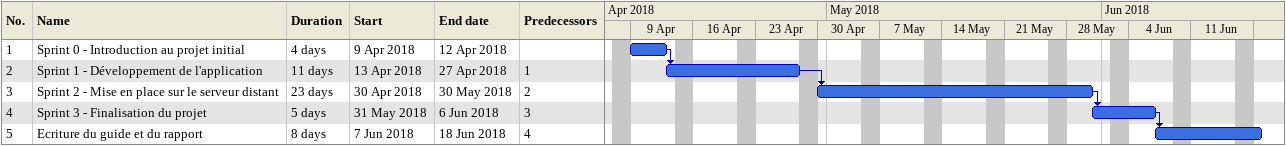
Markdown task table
| ID | Task | Duration | Start | Finish | Predecessors |
|---|---|---|---|---|---|
| 1 | Sprint 0 - Introduction au projet initial | 4d | 2018-04-09 | 2018-04-12 |  |
| 2 | Sprint 1 - Développement de l'application | 11d | 2018-04-13 | 2018-04-27 | 1 |
| 3 | Sprint 2 - Mise en place sur le serveur distant | 23d | 2018-04-30 | 2018-05-30 | 2 |
| 4 | Sprint 3 - Finalisation du projet | 5d | 2018-05-31 | 2018-06-06 | 3 |
| 5 | Ecriture du guide et du rapport | 8d | 2018-06-07 | 2018-06-18 | 4 |
